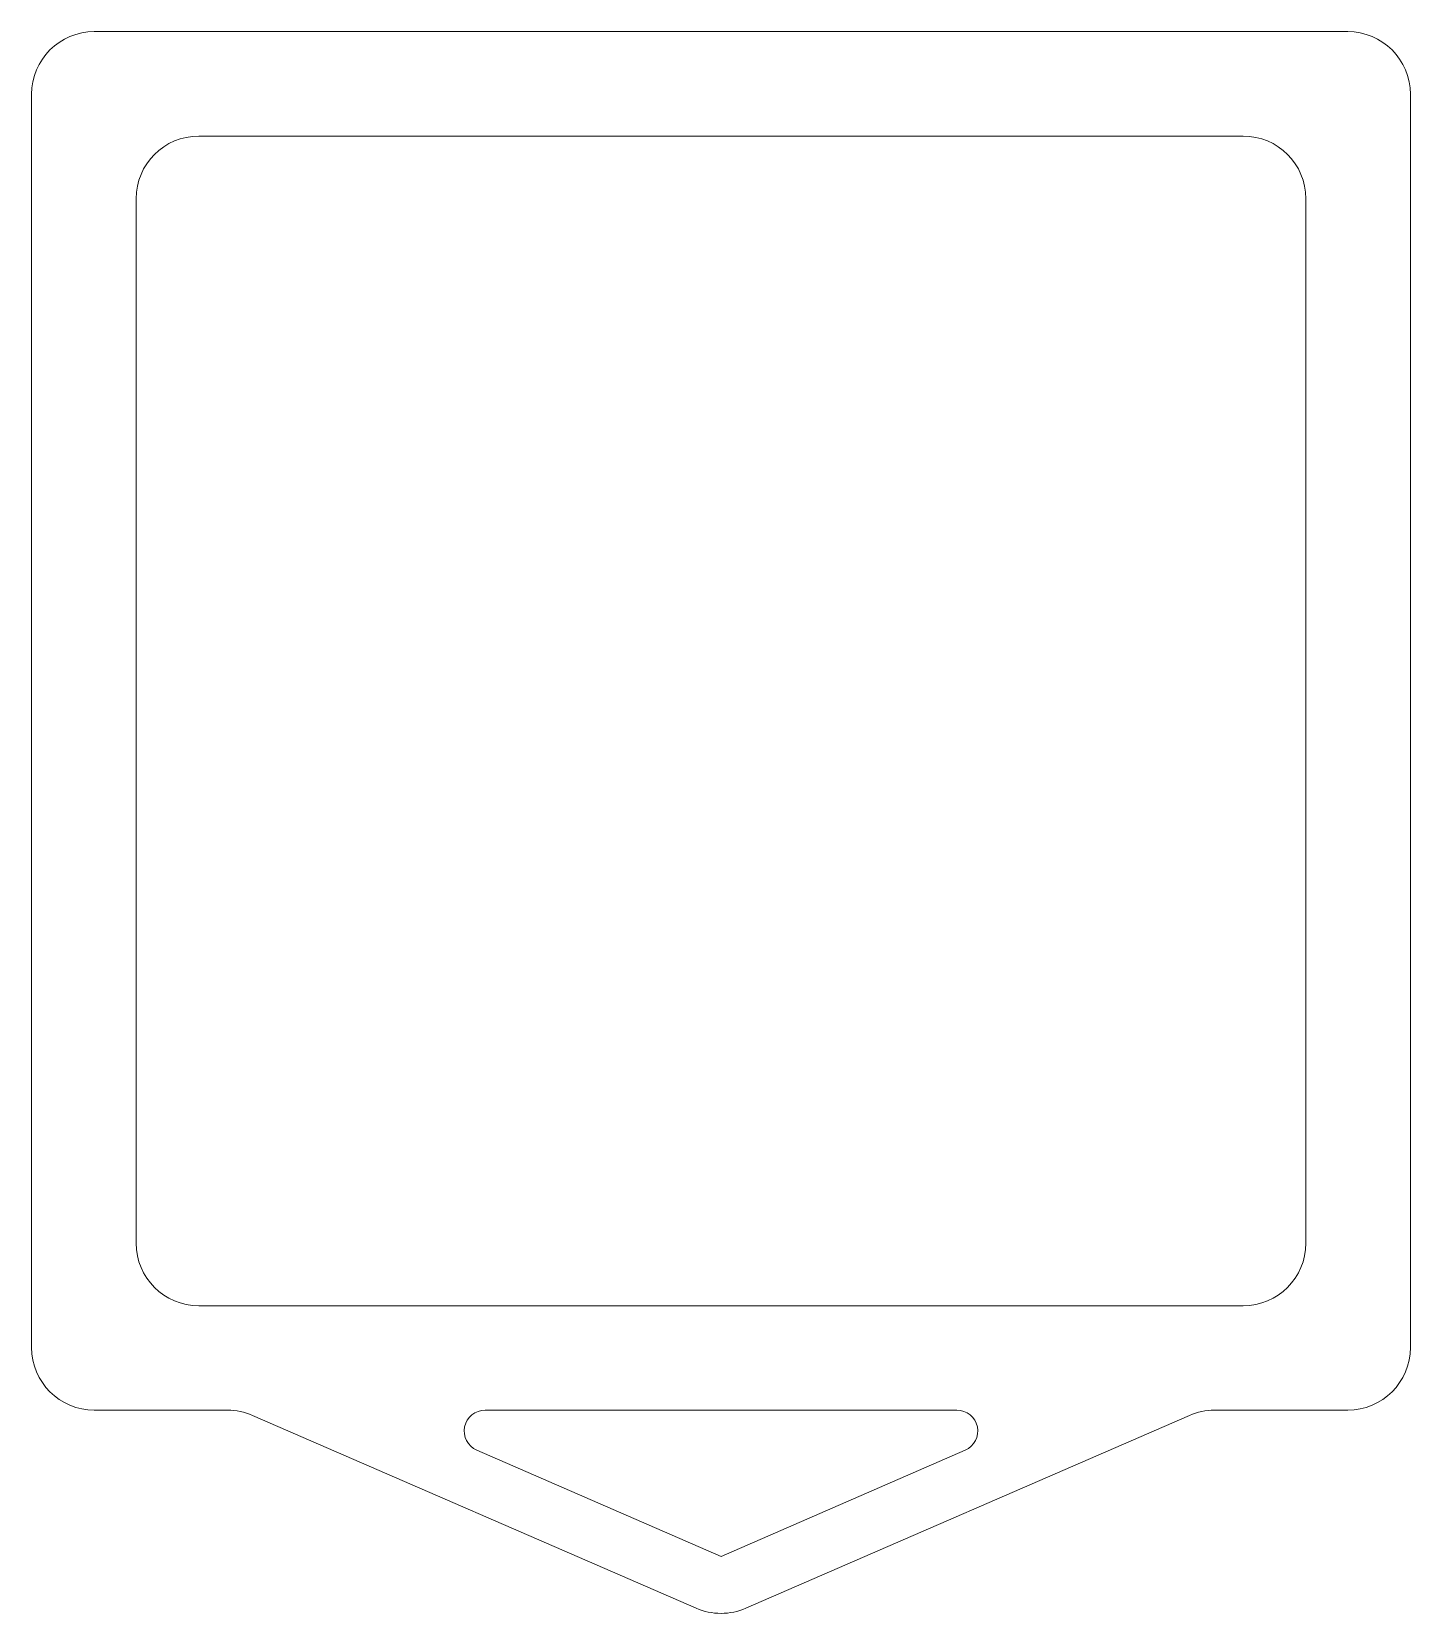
# Model space of a CAD drawing. Header units: millimetres. Extents: x -33 to 33, y -42.7 to 33.
import ezdxf

# ---------------------------------------------------------------- set-up
doc = ezdxf.new("R2010")
doc.units = ezdxf.units.MM

msp = doc.modelspace()

# ---------------------------------------------------------------- linework, layer by layer
at = {"color": 7, "linetype": 'Continuous', "lineweight": 15}
for p, q in [((-30, 33), (30, 33)), ((-33, -30), (-33, 30)), ((33, 30), (33, -30)), ((-25, 28), (25, 28)), ((-28, -25), (-28, 25)), ((28, 25), (28, -25)), ((25, -28), (-25, -28)), ((-23.624, -33), (-30, -33)), ((-1.196, -42.48), (-22.428, -33.249)), ((-11.292, -33), (11.292, -33)), ((22.428, -33.249), (1.196, -42.48)), ((30, -33), (23.624, -33)), ((0, -40), (-11.691, -34.917)), ((11.691, -34.917), (0, -40))]:
    msp.add_line(p, q, dxfattribs=at)
for centre, radius, start, end in [((-30, 30), 3, 90, 180), ((30, 30), 3, 0, 90), ((-25, 25), 3, 90, 180), ((25, 25), 3, 0, 90), ((-25, -25), 3, 180, 270), ((25, -25), 3, 270, 0), ((-30, -30), 3, 180, 270), ((30, -30), 3, 270, 0), ((-23.624, -36), 3, 66.50143, 90), ((-11.292, -34), 1, 90, 246.50143), ((11.292, -34), 1, 293.49857, 90), ((23.624, -36), 3, 90, 113.49857), ((0, -39.729), 3, 246.50143, 293.49857)]:
    msp.add_arc(centre, radius, start, end, dxfattribs=at)

doc.saveas('drawing.dxf')
